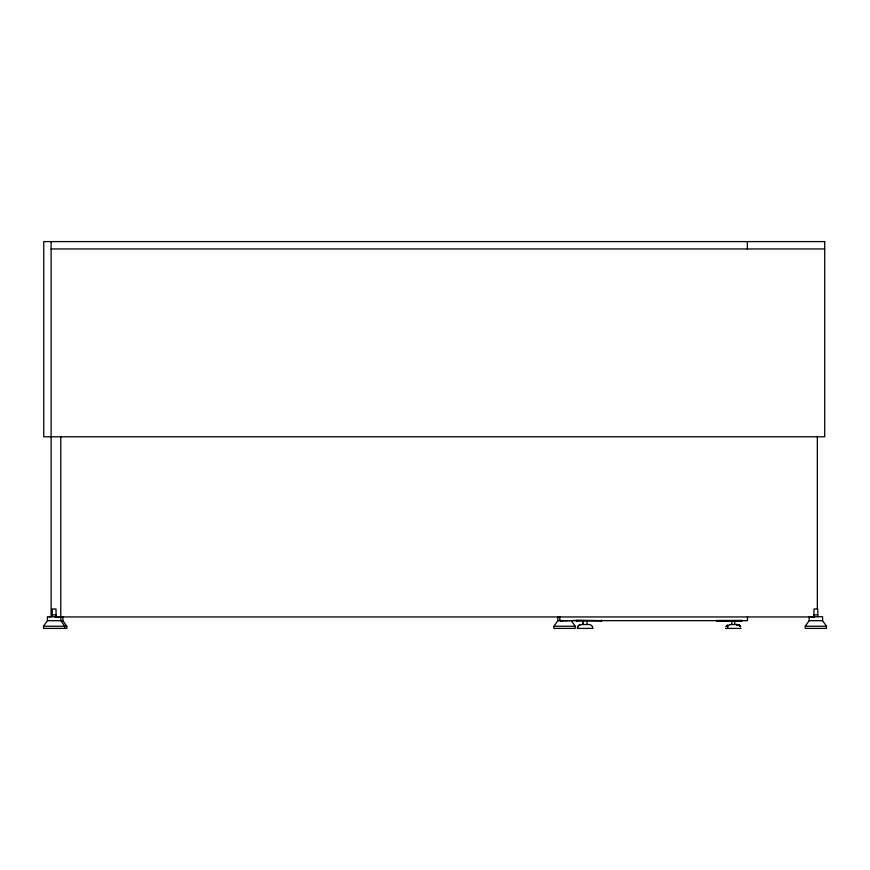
<?xml version="1.0" encoding="UTF-8"?>
<svg xmlns="http://www.w3.org/2000/svg" width="870" height="870" viewBox="0 0 870 870"><rect width="100%" height="100%" fill="white"/><g stroke="black" fill="none" stroke-linecap="round" stroke-linejoin="round"><path stroke-width="1.3" d="M576.864 620.854L602.062 620.636L576.777 620.201L576.777 620.93M717.261 620.473C717.413 622.268 715.64 620.125 717.261 620.473L741.893 620.386L741.675 621.202L741.675 620.473M43.5 626.237L47.426 620.691L47.426 616.71L62.901 616.71L62.901 620.691L66.827 626.237L66.827 628.401L43.5 628.401L43.5 626.237L66.827 626.237M571.296 620.691L575.222 626.237L575.222 628.401L553.951 628.401L553.951 626.237L557.877 620.691L557.877 616.71L559.845 616.71M805.228 626.237L809.154 620.691L809.154 616.71L822.574 616.71L822.574 620.691L826.5 626.237L826.5 628.401L805.228 628.401L805.228 626.237L826.5 626.237M727.015 625.389L725.993 626.65L727.646 624.986M576.266 620.93L576.821 620.375L560.867 620.93L560.313 620.375L560.867 620.93M601.42 620.919L601.322 620.19M51.112 248.95L824.706 248.95M52.2 614.862L56.072 614.862M813.928 614.862L817.8 614.862M54.745 616.95L814.646 616.95M47.426 620.691L62.901 620.691M557.877 620.691L560.334 620.691M809.154 620.691L822.574 620.691M716.38 620.908L721.056 620.908M736.857 620.908L741.523 620.908M717.021 621.18L741.675 621.202M581.258 624.529L589.023 624.529A3.871 3.871 0 0 1 592.861 628.401L577.397 628.401A3.871 3.871 0 0 1 581.258 624.529A3.871 3.871 0 0 0 577.419 628.401M729.615 624.529L736.966 624.529L739.565 625.389L740.598 626.65L738.934 624.986L739.565 625.389L736.792 624.529M553.951 626.237L575.222 626.237M725.569 628.401L741.022 628.401M736.39 624.529L739.609 625.66L738.532 625.182M736.498 624.529L739.609 625.66M738.934 624.986L740.598 626.65M817.8 616.71L817.756 608.978L813.972 608.978L813.928 616.71M817.354 436.381L817.354 608.804M747.471 616.591L747.471 620.658L559.747 620.658L559.747 616.591M747.352 241.599L747.352 248.95M734.737 622.115L734.737 624.529M731.855 622.115L731.855 624.529M587.065 622.115L587.087 624.529M64.772 628.401L64.772 626.237L60.846 620.691L60.846 616.71M60.78 436.381L60.78 616.95M56.072 616.71L56.028 608.978L52.243 608.978L52.2 616.71M51.112 241.599L51.112 616.95M49.481 616.71L49.481 617.7M727.537 628.401A3.871 2.882 -90 0 1 730.419 624.529M736.172 624.529A3.871 2.882 -90 0 1 737.271 624.823M824.706 241.599L43.761 241.599L43.761 436.794L824.706 436.794L824.706 241.599M583.215 624.529L583.215 622.115L583.194 624.529"/></g></svg>
